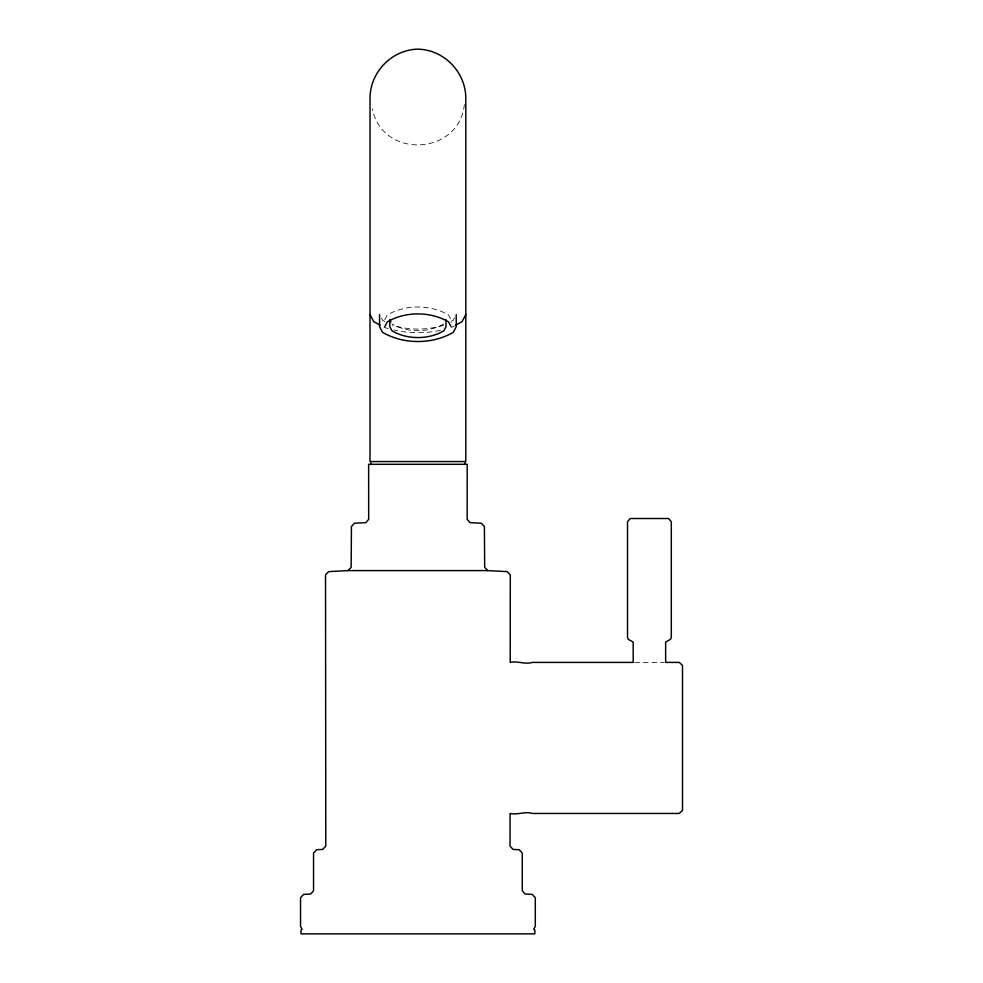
<?xml version="1.0" encoding="UTF-8"?>
<svg xmlns="http://www.w3.org/2000/svg" width="983" height="983" viewBox="0 0 983 983"><rect width="100%" height="100%" fill="white"/><g stroke="black" fill="none" stroke-linecap="round" stroke-linejoin="round"><path stroke-width="0.74" stroke-dasharray="4.92 3.69" d="M464.394 104.591C458.742 155.805 382.498 159.283 372.274 108.867M384.771 319.794L387.29 314.965C405.389 304.337 430.443 304.337 448.543 314.965L451.062 319.794L451.062 322.559M454.502 317.914L453.335 320.151L450.964 321.502M443.874 323.899C428.539 332.905 407.294 332.905 391.959 323.899M451.775 327.462L454.367 325.987M443.64 325.238C427.015 330.349 408.817 330.349 392.192 325.238M440.482 330.337C425.283 333.507 409.063 333.606 393.937 329.981M634.662 662.407L664.152 662.407M384.058 327.462L388.297 328.543M384.869 321.502L382.498 320.151L380.74 316.796"/><path stroke-width="1.47" d="M384.771 326.712L387.29 321.883C405.389 311.255 430.443 311.255 448.543 321.883L451.062 326.712M465.807 314.56L462.157 321.539L455.67 325.238M348.031 570.595L351.152 567.314L351.435 526.519L354.531 523.239L365.774 522.649L368.674 519.368L368.637 464.308L467.195 464.308L467.158 519.368L470.058 522.649L481.301 523.239L484.398 526.519L484.68 567.314L487.789 570.595L507.179 571.615L510.3 574.895L510.214 662.407C517.709 660.613 525.266 664.827 532.294 662.407L633.187 662.407L633.187 642.022L628.297 639.355L627.523 637.23L627.523 521.74L630.238 518.508L668.587 518.508L671.303 521.74L671.303 637.23L670.529 639.355L665.638 642.022L665.638 662.407L679.228 662.407L682.509 665.417L682.509 810.447L679.228 813.445L532.294 813.445C525.217 811.024 517.611 815.239 510.066 813.457L510.03 846.154L513.138 849.435L519.171 849.73L522.28 853.011L522.28 890.745L525.155 894.026L532.196 894.395L535.305 897.676L535.305 926.183L533.695 929.476L534.85 929.955L534.85 933.85L300.982 933.85L300.982 929.955L302.137 929.476L300.528 926.183L300.528 897.676L303.636 894.395L310.677 894.026L313.552 890.745L313.552 853.011L316.661 849.73L322.694 849.435L325.791 846.154L325.533 574.895L328.654 571.615L348.031 570.595L487.789 570.595M380.163 325.238L373.675 321.539L370.026 314.56M390.89 321.846L389.821 319.794L389.821 326.712L391.959 330.804C407.294 339.823 428.539 339.823 443.874 330.804L446.012 326.712L446.012 319.794M465.807 461.555L465.807 97.477C465.315 71.685 443.8 49.691 417.91 49.15C392.033 49.691 370.517 71.685 370.026 97.477L370.026 461.555M465.106 464.308L465.106 461.555L370.726 461.555L370.726 464.308M456.247 314.56L456.247 326.712L453.335 332.303C432.409 344.591 403.423 344.591 382.498 332.303L379.573 326.712L379.573 314.56"/></g></svg>
